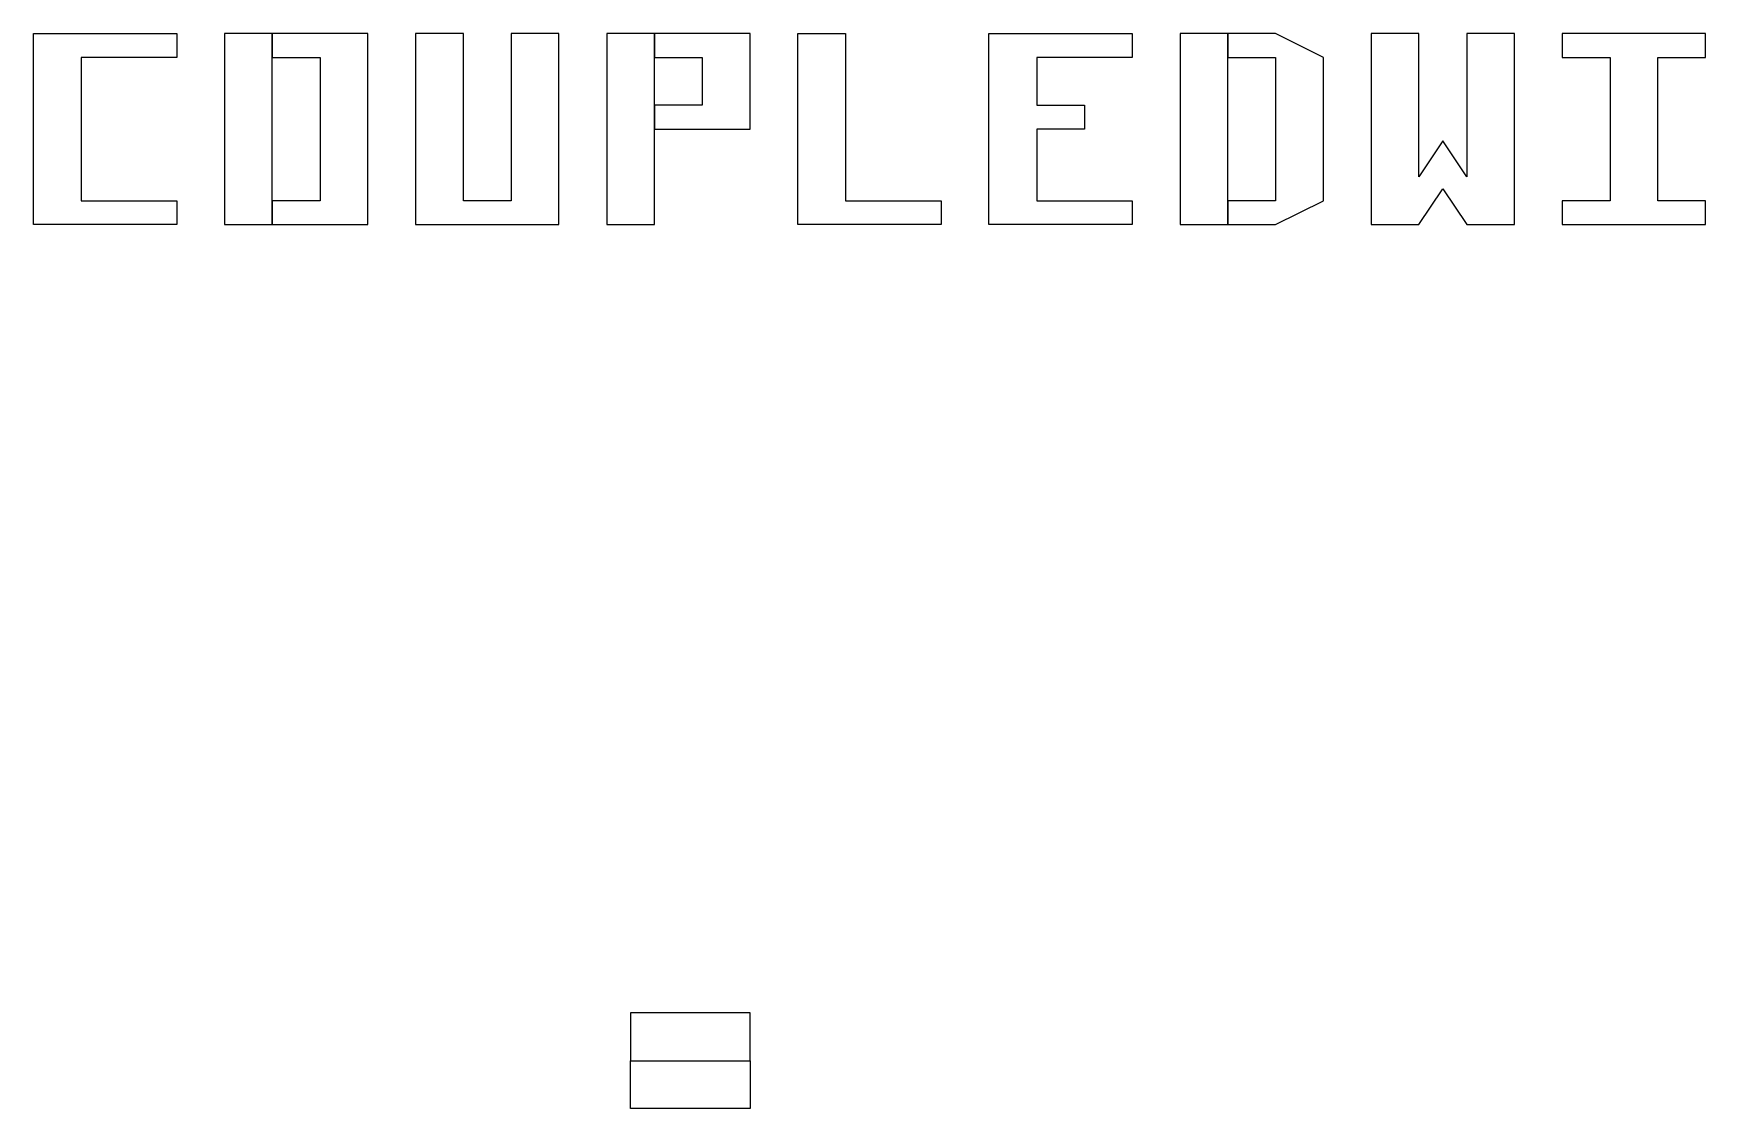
# Model space of a CAD drawing. Extents: x -25499 to 25499, y -25499 to 24195.
# Drawn here: x -5900 to -5200, y -16270 to -15820 of the extents above; entities that cross this region are included whole.
import ezdxf

# ---------------------------------------------------------------- set-up
doc = ezdxf.new("R2010")
doc.units = 0

# ---------------------------------------------------------------- blocks, each defined once
blk = doc.blocks.new('CHIP5')
blk.add_lwpolyline([(350, 2250), (400, 2250), (400, 2230), (350, 2230), (350, 2250)])
blk = doc.blocks.new('CHIP15')
for points in [[(100, 100), (100, 180), (160, 180), (160, 170), (120, 170), (120, 110), (160, 110), (160, 100), (100, 100), (100, 100)], [(180, 100), (200, 100), (200, 180), (180, 180), (180, 100)], [(200, 100), (240, 100), (240, 180), (200, 180), (200, 170), (220, 170), (220, 110), (200, 110), (200, 100)], [(260, 100), (320, 100), (320, 180), (300, 180), (300, 110), (280, 110), (280, 180), (260, 180), (260, 100), (260, 100)], [(340, 100), (360, 100), (360, 180), (340, 180), (340, 100)], [(360, 140), (400, 140), (400, 180), (360, 180), (360, 170), (380, 170), (380, 150), (360, 150), (360, 140)], [(420, 100), (420, 180), (440, 180), (440, 110), (480, 110), (480, 100), (420, 100), (420, 100)], [(500, 100), (500, 180), (560, 180), (560, 170), (520, 170), (520, 150), (540, 150), (540, 140), (520, 140), (520, 110), (560, 110), (560, 100), (500, 100), (500, 100)], [(580, 100), (600, 100), (600, 180), (580, 180), (580, 100)], [(600, 100), (620, 100), (640, 110), (640, 170), (620, 180), (600, 180), (600, 170), (620, 170), (620, 110), (600, 110), (600, 100)], [(660, 100), (680, 100), (690, 115), (700, 100), (720, 100), (720, 180), (700, 180), (700, 120), (690, 135), (680, 120), (680, 180), (660, 180), (660, 100), (660, 100)], [(740, 100), (800, 100), (800, 110), (780, 110), (780, 170), (800, 170), (800, 180), (740, 180), (740, 170), (760, 170), (760, 110), (740, 110), (740, 100), (740, 100)], [(350, -250), (400, -250), (400, -230), (350, -230), (350, -250)]]:
    blk.add_lwpolyline(points)

msp = doc.modelspace()

# ---------------------------------------------------------------- block references
for name, p in [('CHIP15', (-6000, -16000)), ('CHIP5', (-6000, -18500))]:
    msp.add_blockref(name, p)

doc.saveas('drawing.dxf')
